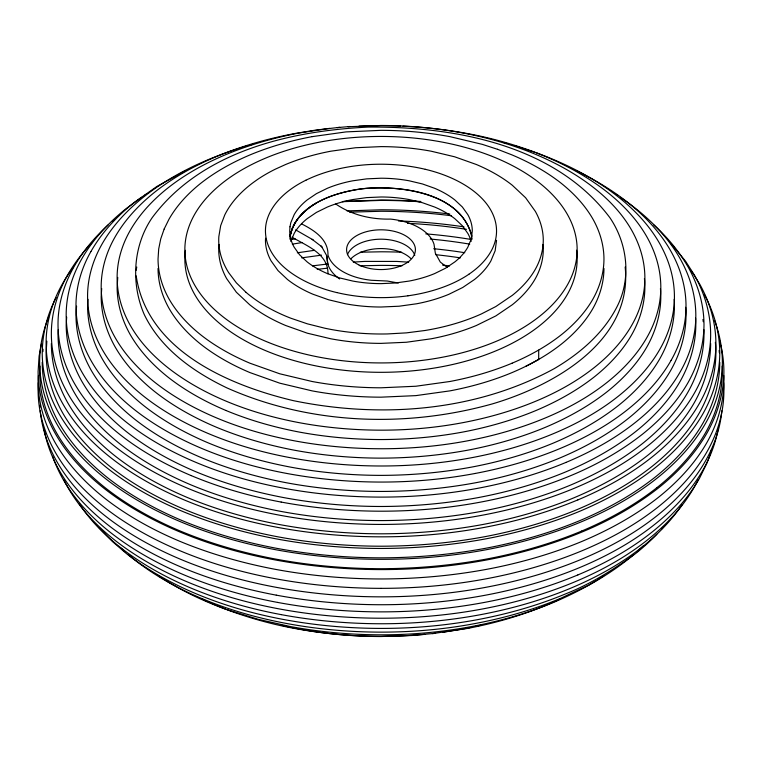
<?xml version="1.0" encoding="UTF-8"?>
<svg xmlns="http://www.w3.org/2000/svg" width="762" height="762" viewBox="0 0 762 762"><rect width="100%" height="100%" fill="white"/><g stroke="black" fill="none" stroke-linecap="round" stroke-linejoin="round"><path stroke-width="1.14" d="M38.338 382.591L38.1 390.363A347.958 200.892 0 0 0 54.902 451.571C66.999 473.154 84.277 491.423 103.575 506.73A347.958 200.892 0 0 0 179.48 550.545C210.15 563.442 242.335 572.538 275.015 578.653A347.958 200.892 0 0 0 381.029 588.35M38.462 375.447L38.1 380.99A348.215 201.044 0 0 0 54.893 442.198C67.161 463.696 84.344 481.936 103.584 497.357A348.215 201.044 0 0 0 179.48 541.172C210.207 553.955 242.354 563.061 275.025 569.281A348.215 201.044 0 0 0 381.038 578.968C416.547 578.891 452.028 575.748 486.947 569.281A348.215 201.044 0 0 0 582.578 541.153C609.524 529.733 635.365 515.512 658.397 497.376A348.215 201.044 0 0 0 707.126 442.16C717.556 423.491 723.814 402.479 723.9 381.019A348.215 201.044 0 0 0 723.738 375.456M39.986 366.093L39.634 371.618A346.662 200.139 0 0 0 56.35 432.54C68.561 453.952 85.668 472.107 104.823 487.461A346.662 200.149 0 0 0 180.375 531.076C210.969 543.801 242.973 552.869 275.501 559.06A346.662 200.139 0 0 0 381.038 568.709C416.385 568.623 451.714 565.499 486.48 559.06A346.662 200.139 0 0 0 581.682 531.057M42.901 351.606L43.053 349.244M46.853 341.185L46.101 352.854A340.09 196.348 0 0 0 62.503 412.633C74.486 433.635 91.269 451.437 110.052 466.506A340.09 196.348 0 0 0 184.185 509.292C214.198 521.779 245.593 530.676 277.501 536.743A340.09 196.348 0 0 0 381.038 546.211C415.719 546.135 450.371 543.058 484.48 536.753A340.09 196.348 0 0 0 577.872 509.273C604.19 498.129 629.431 484.232 651.929 466.515A340.09 196.348 0 0 0 699.516 412.594C709.708 394.364 715.813 373.828 715.899 352.873A340.09 196.348 0 0 0 715.366 342.357M58.303 329.594L58.007 334.099A328.003 189.367 0 0 0 73.828 391.744C85.382 412.004 101.565 429.177 119.691 443.703A328.003 189.367 0 0 0 191.176 484.975C220.123 497.014 250.403 505.597 281.178 511.454A328.003 189.367 0 0 0 381.038 520.579C414.48 520.503 447.904 517.541 480.803 511.454A328.003 189.367 0 0 0 570.871 484.956C596.265 474.202 620.601 460.8 642.299 443.713A328.003 189.367 0 0 0 688.191 391.706C698.021 374.123 703.917 354.33 703.993 334.108A328.003 189.367 0 0 0 703.878 329.603M66.675 317.04L66.18 324.717A319.707 184.575 0 0 0 81.601 380.905C92.859 400.65 108.633 417.395 126.301 431.559A319.707 184.575 0 0 0 195.977 471.783C224.199 483.518 253.708 491.871 283.702 497.586A319.707 184.575 0 0 0 381.029 506.482C413.633 506.406 446.208 503.52 478.279 497.586A319.707 184.575 0 0 0 566.071 471.754C590.817 461.277 614.543 448.218 635.689 431.568A319.707 184.575 0 0 0 680.418 380.876C690.001 363.731 695.744 344.434 695.82 324.726A319.707 184.575 0 0 0 695.592 318.145M76.571 306.124L75.981 315.335A309.753 178.832 0 0 0 90.916 369.78C101.832 388.906 117.119 405.127 134.226 418.852A309.753 178.832 0 0 0 201.74 457.819C229.076 469.192 257.67 477.288 286.731 482.822A309.753 178.832 0 0 0 381.029 491.442C412.623 491.376 444.179 488.575 475.25 482.832A309.753 178.832 0 0 0 560.308 457.8C584.283 447.646 607.266 434.988 627.764 418.862A309.753 178.832 0 0 0 671.103 369.741C680.38 353.139 685.943 334.442 686.019 315.354A309.753 178.832 0 0 0 685.667 307.286M88.001 299.314L87.573 305.962A297.98 172.031 0 0 0 101.946 358.33C112.443 376.733 127.149 392.335 143.608 405.536A297.98 172.031 0 0 0 208.55 443.027C234.848 453.962 262.357 461.753 290.312 467.077A297.98 172.031 0 0 0 381.029 475.374C411.413 475.307 441.779 472.611 471.668 467.087A297.98 172.031 0 0 0 553.498 443.008C576.558 433.245 598.665 421.062 618.382 405.546A297.98 172.031 0 0 0 660.073 358.302C668.998 342.319 674.36 324.336 674.427 305.972A297.98 172.031 0 0 0 674.179 299.314M101.698 288.512L101.184 296.58A284.159 164.059 0 0 0 114.891 346.519C124.901 364.074 138.922 378.952 154.619 391.535A284.159 164.059 0 0 0 216.551 427.292C241.63 437.721 267.862 445.151 294.523 450.228A284.159 164.059 0 0 0 381.029 458.133C410.004 458.067 438.96 455.505 467.458 450.228A284.159 164.059 0 0 0 545.497 427.272C567.49 417.957 588.569 406.346 607.371 391.544A284.159 164.059 0 0 0 647.129 346.491C655.644 331.26 660.749 314.106 660.816 296.589A284.159 164.059 0 0 0 660.435 288.522M117.748 277.416L117.119 287.198A267.967 154.715 0 0 0 130.045 334.299C139.484 350.844 152.705 364.884 167.516 376.752A267.967 154.715 0 0 0 225.923 410.47M219.056 244.431L218.723 249.688A164.802 95.145 0 0 0 226.666 278.654L236.372 292.237L249.707 304.752A164.802 95.145 0 0 0 285.626 325.488L307.305 333.194L330.851 338.795A164.802 95.145 0 0 0 381.019 343.376L406.394 342.252L431.14 338.795A164.802 95.145 0 0 0 476.402 325.479L495.776 315.954L512.283 304.762A164.802 95.145 0 0 0 535.343 278.635C540.277 269.796 543.239 259.852 543.277 249.688A164.802 95.145 0 0 0 543.011 244.44M265.586 238.211L265.452 240.306A117.348 67.751 0 0 0 271.11 260.928L278.016 270.605L287.512 279.521A117.348 67.751 0 0 0 313.087 294.284L328.527 299.761L345.291 303.752A117.348 67.751 0 0 0 381.01 307.019L399.078 306.219L416.7 303.762A117.348 67.751 0 0 0 448.932 294.275L462.725 287.493L474.478 279.521A117.348 67.751 0 0 0 490.899 260.918L495.157 250.746L496.548 240.316M603.961 268.462C603.904 282.416 599.837 296.075 593.055 308.21A226.419 130.721 0 0 1 561.365 344.119C546.392 355.911 529.59 365.16 512.074 372.58A226.419 130.721 0 0 1 449.875 390.877L415.89 395.621L381.01 397.173A226.419 130.721 0 0 1 312.077 390.868L279.749 383.172L249.955 372.589A226.419 130.721 0 0 1 200.606 344.1C188.1 334.07 176.936 322.212 168.954 308.229A226.419 130.721 0 0 1 158.039 268.434M710.651 343.491C710.575 364.122 704.555 384.324 694.534 402.279A334.766 193.272 0 0 1 647.69 455.352C625.545 472.792 600.704 486.47 574.796 497.443A334.766 193.272 0 0 1 482.86 524.494C449.285 530.704 415.176 533.724 381.038 533.81A334.766 193.272 0 0 1 279.121 524.485C247.707 518.512 216.808 509.749 187.261 497.472A334.766 193.272 0 0 1 114.3 455.343C95.802 440.522 79.286 422.986 67.494 402.317A334.766 193.272 0 0 1 51.349 343.472M719.785 362.245C719.709 383.457 713.518 404.222 703.212 422.662A344.043 198.625 0 0 1 655.072 477.212C632.317 495.138 606.79 509.187 580.158 520.475A344.043 198.625 0 0 1 485.68 548.269C451.18 554.65 416.119 557.755 381.038 557.841A344.043 198.625 0 0 1 276.301 548.259C244.011 542.115 212.255 533.114 181.899 520.494A344.043 198.625 0 0 1 106.909 477.202C87.906 461.963 70.933 443.951 58.807 422.7A344.043 198.634 0 0 1 42.215 362.236M721.804 410.823C720.3 428.387 714.28 445.341 705.669 460.648A346.405 199.996 0 0 1 657.149 515.617C634.317 533.781 608.533 547.935 581.673 559.194A346.405 199.996 0 0 1 486.461 587.197C451.723 593.75 416.366 596.865 381.029 596.846A346.405 199.996 0 0 1 275.482 587.188C242.945 581.111 210.912 572.043 180.375 559.213A346.405 199.996 0 0 1 104.813 515.588C85.592 500.358 68.409 482.156 56.35 460.677A346.405 199.996 0 0 1 40.215 410.794M289.865 239.125C293.532 206.292 331.746 193.262 359.693 189.052C398.574 184.671 459.686 191.205 471.992 236.172M717.509 432.14L717.88 429.958M136.15 270.415L136.76 267.014M41.453 343.938L39.1 356.073L38.1 371.608A347.958 200.892 0 0 0 54.902 432.816C66.999 454.39 84.277 472.659 103.575 487.975A347.958 200.892 0 0 0 179.48 531.79C210.15 544.687 242.335 553.774 275.015 559.899A347.958 200.892 0 0 0 381.029 569.585C416.528 569.614 452.037 566.471 486.937 559.908A347.958 200.892 0 0 0 582.568 531.771C609.619 520.551 635.327 506.054 658.406 487.994A348.215 201.044 0 0 0 707.126 432.778C717.556 414.109 723.814 393.087 723.9 371.627A348.215 201.044 0 0 0 720.728 345.043M717.252 433.226C714.556 445.999 709.584 458.2 703.212 469.563A343.786 198.482 0 0 1 655.063 524.113C632.403 542.153 606.809 556.193 580.158 567.366A343.786 198.482 0 0 1 485.661 595.16C451.19 601.656 416.1 604.752 381.029 604.733A343.786 198.482 0 0 1 276.282 595.151M709.87 455.171L711.527 449.837M164.163 229.019L160.734 238.925L158.696 248.964L158.039 259.061A226.419 130.721 0 0 0 168.964 298.856C176.936 312.839 188.109 324.698 200.616 334.728A226.419 130.721 0 0 0 249.965 363.217L279.749 373.79L312.096 381.495A226.419 130.721 0 0 0 381.019 387.791L415.89 386.239L449.875 381.495A226.419 130.721 0 0 0 512.074 363.198M292.217 228.009L289.979 236.172C297.628 202.797 337.033 191.633 366.712 188.243C403.65 185.652 464.906 194.281 472.126 239.135M290.808 241.44L294.18 233.41A92.707 53.521 0 0 1 307.143 218.704L316.43 212.407L327.336 207.054A92.707 53.521 0 0 1 352.796 199.558L366.712 197.615L380.99 196.987A92.707 53.521 0 0 1 409.213 199.568L422.453 202.721L434.654 207.045A92.707 53.521 0 0 1 454.857 218.713L462.363 225.752L467.82 233.401A92.707 53.521 0 0 1 471.145 241.44M48.587 317.316C42.729 331.518 39.624 346.853 39.634 362.226A346.405 199.996 0 0 0 56.359 423.158C68.399 444.646 85.601 462.829 104.813 478.069A346.405 199.996 0 0 0 180.375 521.694C210.912 534.533 242.954 543.582 275.482 549.678A346.405 199.996 0 0 0 381.029 559.327C416.366 559.356 451.723 556.222 486.461 549.688A346.405 199.996 0 0 0 581.673 521.675C608.533 510.426 634.317 496.252 657.158 478.098A346.405 199.996 0 0 0 705.66 423.129C716.194 404.66 722.471 383.6 722.366 362.255A346.405 199.996 0 0 0 714.575 320.545M709.536 456.238L706.698 463.648L699.516 478.25A339.842 196.205 0 0 1 651.91 532.181C629.517 550.002 604.218 563.88 577.872 574.929M56.188 297.713C47.073 314.601 42.472 333.699 42.215 352.854A344.043 198.634 0 0 0 58.807 413.328C70.933 434.569 87.906 452.58 106.909 467.82A344.043 198.625 0 0 0 181.899 511.112C212.255 523.742 244.011 532.733 276.301 538.886A344.043 198.625 0 0 0 381.038 548.459C416.119 548.373 451.18 545.268 485.68 538.886A344.043 198.625 0 0 0 580.158 511.092C606.79 499.815 632.317 485.756 655.072 467.839A344.043 198.625 0 0 0 703.212 413.28C713.527 394.84 719.709 374.075 719.785 352.873A344.043 198.634 0 0 0 704.336 294.494M164.163 229.019L168.954 219.294A226.419 130.721 0 0 1 200.635 183.394C215.617 171.602 232.42 162.354 249.946 154.934A226.419 130.721 0 0 1 312.125 136.636M90.897 251.565C81.505 268.072 75.886 286.874 75.981 305.953A309.524 178.699 0 0 0 90.926 360.397C101.679 379.59 117.053 395.84 134.217 409.461A309.524 178.699 0 0 0 201.74 448.437C229.019 459.905 257.651 468.001 286.722 473.44A309.524 178.699 0 0 0 381.029 482.06C412.604 482.089 444.189 479.288 475.231 473.45M293.132 226.009C298.304 216.122 307.019 208.731 316.43 203.035M671.103 360.369C680.495 343.862 686.114 325.05 686.019 305.981A309.524 178.699 0 0 0 671.074 251.536C660.321 232.334 644.947 216.084 627.783 202.463A309.524 178.708 0 0 0 575.996 170.583M698.316 479.546L694.525 486.699A334.518 193.129 0 0 1 647.671 539.772C625.631 557.317 600.723 570.986 574.786 581.863A334.518 193.129 0 0 1 482.841 608.905C449.294 615.229 415.157 618.23 381.029 618.22A334.518 193.129 0 0 1 279.111 608.895C247.688 603.028 216.751 594.265 187.252 581.882A334.518 193.138 0 0 1 114.29 539.753C95.736 525.047 79.134 507.463 67.485 486.728A334.518 193.129 0 0 1 63.76 479.565M657.168 487.47C634.232 505.53 608.505 519.694 581.682 531.057M141.58 197.272L126.321 208.493A319.469 184.442 0 0 0 81.582 259.194C71.876 276.225 66.084 295.646 66.18 315.325A319.469 184.442 0 0 0 81.601 371.523C92.707 391.335 108.575 408.108 126.292 422.167A319.469 184.442 0 0 0 195.977 462.401C224.142 474.231 253.689 482.584 283.693 488.204A319.469 184.442 0 0 0 381.029 497.1C413.623 497.129 446.227 494.233 478.26 488.213A319.469 184.442 0 0 0 566.061 462.382M144.313 195.491L146.133 194.31M597.465 579.815L604.152 575.462M512.074 363.198C529.59 355.778 546.392 346.529 561.365 334.737A226.419 130.721 0 0 0 593.055 298.837C599.837 286.693 603.904 273.034 603.961 259.08A226.419 130.721 0 0 0 593.036 219.275C585.064 205.302 573.9 193.443 561.394 183.413A226.419 130.721 0 0 0 512.035 154.924L497.5 149.285M588.54 585.235L596.513 580.444M525.828 366.341L538.696 359.493L538.696 350.11M588.102 585.378L560.308 598.494A309.524 178.699 0 0 1 475.231 623.516C444.189 629.364 412.604 632.146 381.029 632.136A309.524 178.699 0 0 1 286.722 623.507C257.651 618.077 229.019 609.971 201.73 598.513A309.524 178.699 0 0 1 134.226 559.527L128.207 554.574M185.947 170.583L156.972 186.395L134.245 202.444A309.524 178.699 0 0 0 90.907 251.565M555.327 601.161L559.584 599.161M566.071 462.382C590.836 451.999 614.62 438.941 635.679 422.196A319.469 184.442 0 0 0 680.418 371.494C690.124 354.463 695.916 335.042 695.82 315.363A319.469 184.442 0 0 0 680.399 259.166C669.293 239.354 653.425 222.58 635.708 208.521A319.469 184.442 0 0 0 620.363 197.329M577.872 499.901C604.218 488.852 629.517 474.955 651.92 457.143A339.842 196.205 0 0 0 699.506 403.212C709.841 385.096 715.994 364.436 715.899 343.5A339.842 196.205 0 0 0 699.487 283.721L691.039 270.348M554.269 601.666L545.487 605.485A283.95 163.935 0 0 1 467.439 628.44L432.483 633.632M292.341 244.135L302.076 242.573M462.524 629.069L442.598 632.336M312.106 136.646L346.11 131.893L380.99 130.34A226.419 130.721 0 0 1 449.923 136.646L482.251 144.342L497.51 149.295M290.493 239.639L295.142 238.877M297.313 252.803L314.43 250.327M301.695 257.861L321.488 255.137M329.517 128.368L299.476 132.931A267.776 154.6 0 0 0 225.885 154.581C205.121 163.278 185.185 174.231 167.526 188.271A267.776 154.6 0 0 0 130.035 230.762C121.891 245.04 117.043 261.318 117.119 277.816A267.776 154.6 0 0 0 130.045 324.917C139.36 341.528 152.657 355.578 167.507 367.37A267.776 154.6 0 0 0 225.914 401.088C249.517 411.004 274.291 418.005 299.437 422.72A267.776 154.6 0 0 0 381.019 430.168C408.337 430.197 435.673 427.777 462.524 422.72A267.776 154.6 0 0 0 536.115 401.069C556.879 392.373 576.815 381.419 594.474 367.389A267.776 154.6 0 0 0 631.965 324.888C640.109 310.61 644.957 294.342 644.881 277.835A267.776 154.6 0 0 0 631.955 230.734C622.64 214.132 609.343 200.073 594.493 188.29A267.776 154.6 0 0 0 536.086 154.572C512.483 144.647 487.709 137.646 462.563 132.94A267.776 154.6 0 0 0 380.981 125.482L348.091 126.74M317.202 269.367L327.508 268.157M312.458 265.871L327.489 264.014M339.709 127.311L315.687 130.092L294.551 133.56A283.95 163.935 0 0 0 216.513 156.515C194.491 165.745 173.355 177.355 154.638 192.234A283.95 163.935 0 0 0 114.881 237.296C106.242 252.441 101.098 269.7 101.184 287.188A283.95 163.935 0 0 0 114.891 337.137C124.768 354.749 138.865 369.656 154.61 382.153A283.94 163.935 0 0 0 216.551 417.909C241.583 428.435 267.843 435.854 294.513 440.846A283.95 163.935 0 0 0 381.019 448.751C409.994 448.78 438.969 446.208 467.449 440.855A283.95 163.935 0 0 0 545.487 417.89C567.509 408.67 588.645 397.059 607.362 382.172A283.95 163.935 0 0 0 647.119 337.118C655.758 321.974 660.902 304.714 660.816 287.217A283.95 163.935 0 0 0 647.109 237.268C637.232 219.666 623.135 204.759 607.39 192.262A283.95 163.935 0 0 0 545.449 156.505L536.458 152.867M435.597 633.279L412.032 635.498L381.019 636.527A267.776 154.6 0 0 1 299.437 629.06M337.214 127.606L349.968 126.502M424.786 634.394L402.974 635.87L381.019 636.346A283.95 163.935 0 0 1 294.513 628.431C264.986 623.068 236.21 614.077 208.55 602.475A297.761 171.907 0 0 1 165.564 580.387M343.433 201.406L380.962 200.054A334.766 193.272 0 0 1 420.891 201.492M346.996 210.893L380.962 209.788A334.147 192.919 0 0 1 449.78 214.017M353.254 262.099L365.008 261.395L396.935 261.433L408.699 262.157M342.309 201.682L380.971 200.406A333.899 192.776 0 0 1 419.662 201.759M349.567 212.15L380.971 211.274A331.28 191.262 0 0 1 451.533 215.76M359.026 126.13L380.981 125.654A283.95 163.935 0 0 1 400.745 126.082M360.302 252.203L380.971 251.793A309.524 178.699 0 0 1 401.65 252.222M359.95 265.795L380.971 265.376A302.143 174.441 0 0 1 402.012 265.824M381.029 588.35C416.528 588.369 452.037 585.235 486.937 578.663A347.958 200.892 0 0 0 582.568 550.526C609.552 539.229 635.451 524.999 658.397 506.759A347.958 200.892 0 0 0 707.117 451.542C717.699 432.987 724.005 411.832 723.9 390.392A347.958 200.892 0 0 0 723.605 382.619M442.579 265.071L449.523 265.919M398.335 283.016L387.296 281.026L371.504 280.283A53.835 31.08 0 0 1 327.974 255.051C328.432 239.23 314.049 230.172 301.562 223.885M281.168 502.072C250.384 496.31 220.066 487.728 191.176 475.593M276.282 595.16C243.992 589.112 212.198 580.12 181.889 567.385A343.786 198.482 0 0 1 106.909 524.094C87.83 508.978 70.771 490.909 58.807 469.592A343.786 198.482 0 0 1 44.196 429.939M277.482 602.399C245.564 596.427 214.141 587.531 184.175 574.948A339.842 196.205 0 0 1 110.052 532.152C91.192 517.207 74.333 499.348 62.503 478.279A339.842 196.205 0 0 1 52.607 456.238M281.168 614.62C250.384 608.857 220.066 600.285 191.176 588.15A327.755 189.233 0 0 1 119.682 546.868C104.232 534.572 90.097 520.37 79.267 503.787M291.817 627.545L298.352 628.85M281.054 625.183L289.636 627.116M503.882 142.704L506.997 143.57M514.245 145.599L534.324 152.114M227.676 609.886L258.118 619.296L290.303 626.526A297.761 171.907 0 0 0 381.029 634.822C411.404 634.841 441.789 632.155 471.649 626.535A297.761 171.907 0 0 0 553.488 602.456C579.806 591.179 605.161 577.215 627.755 559.556A309.524 178.699 0 0 0 633.746 554.593M225.914 410.47C249.565 420.3 274.301 427.311 299.447 432.102A267.967 154.715 0 0 0 381.029 439.55C408.356 439.493 435.664 437.074 462.534 432.102A267.967 154.715 0 0 0 536.124 410.451C556.86 401.669 576.748 390.716 594.474 376.761A267.967 154.715 0 0 0 631.974 334.27C640.004 319.907 644.814 303.724 644.881 287.207A267.967 154.715 0 0 0 644.414 278.511M216.551 605.504L225.542 609.133M335.766 204.006C351.834 215.055 371.17 219.542 390.496 219.094A53.835 31.08 0 0 1 434.026 244.326L435.331 253.155L440.303 262.071L447.294 267.443M295.675 229.886L313.163 239.916M291.998 237.163C306.438 245.802 328.298 253.546 327.974 273.806M312.077 239.297L321.697 246.688L326.669 255.603L327.974 264.433M653.796 225C667.388 237.096 679.018 251.355 688.172 267.081A328.003 189.367 0 0 1 703.993 324.726C703.917 344.948 698.021 364.741 688.191 382.333A328.003 189.367 0 0 1 642.299 434.34C620.563 451.361 596.341 465.001 570.871 475.574A327.755 189.233 0 0 1 480.784 502.072C447.913 508.264 414.461 511.216 381.029 511.197A327.755 189.233 0 0 1 281.168 502.063M246.05 292.36L236.372 282.854L228.743 272.748A164.297 94.85 0 0 1 218.837 236.62L220.675 225.647L224.79 214.884A164.297 94.85 0 0 1 253.565 182.299L257.585 179.441A158.201 91.335 0 0 1 275.577 169.059L285.598 164.516A164.802 95.145 0 0 1 330.86 151.2L355.606 147.742L380.981 146.618A164.802 95.145 0 0 1 431.149 151.2L454.695 156.81L476.374 164.506A164.802 95.145 0 0 1 512.293 185.242L525.628 197.768L535.334 211.35A164.802 95.145 0 0 1 543.277 240.316C543.239 250.469 540.277 260.413 535.343 269.253A164.802 95.145 0 0 1 512.283 295.38L495.776 306.572L481.489 313.887A164.297 94.85 0 0 1 425.034 330.489L406.394 332.87L387.382 333.937A164.297 94.85 0 0 1 324.822 328.212L307.305 323.812L290.846 318.221A164.297 94.85 0 0 1 246.059 292.36M120.872 548.059L124.92 551.688M670.979 243.564L685.6 261.242L694.515 275.272A334.518 193.129 0 0 1 710.641 334.118C710.765 354.73 704.679 375.056 694.525 392.897A334.518 193.129 0 0 1 647.671 445.98C625.631 463.525 600.723 477.193 574.786 488.071A334.518 193.129 0 0 1 482.841 515.112C449.294 521.437 415.157 524.437 381.029 524.427A334.518 193.129 0 0 1 279.111 515.102C247.688 509.226 216.751 500.472 187.252 488.09A334.518 193.138 0 0 1 114.29 445.96C95.736 431.244 79.134 413.671 67.485 392.935A334.518 193.129 0 0 1 51.359 334.089C51.235 313.477 57.321 293.151 67.475 275.301A334.518 193.129 0 0 1 91.869 242.754M99.079 527.59L112.519 541.63L126.292 553.479A319.469 184.442 0 0 0 195.977 593.712C224.142 605.542 253.689 613.896 283.693 619.516A319.469 184.442 0 0 0 381.029 628.412C413.623 628.44 446.227 625.545 478.26 619.525A319.469 184.442 0 0 0 566.061 593.693C591.15 583.778 613.981 569.357 635.689 553.498A319.707 184.575 0 0 0 656.834 534.2M625.173 267.024C632.946 341.567 553.345 385.896 492.29 403.917C405.508 428.158 309.515 424.691 226.752 387.82C193.3 371.751 160.725 348.777 144.228 314.468C130.788 283.616 132.959 245.774 152.143 217.742C201.387 151.352 289.75 130.902 368.151 127.083C454.343 126.378 554.936 144.618 609.895 217.703C627.174 243.097 631.412 277.092 617.839 305.076C604.409 332.603 580.396 353.225 554.393 368.56C475.393 411.728 380.276 418.633 293.122 400.602C228.352 385.143 147.009 350.339 136.198 275.854M326.784 256.08A48.539 28.023 0 0 1 327.127 258.394L327.174 259.632A53.835 31.08 0 0 0 339.642 278.959M576.548 250.193A196.148 113.243 0 0 1 381.105 372.313A196.148 113.243 0 0 1 185.442 250.317M320.716 245.65A48.539 28.023 0 0 1 322.021 247.05M347.434 254.67A34.414 19.869 0 0 1 381.591 239.201A34.414 19.869 0 0 1 414.804 255.346M236.525 149.171A297.761 171.907 0 0 0 208.512 159.544C185.423 169.212 163.258 181.394 143.627 196.996A297.761 171.907 0 0 0 101.937 244.25C92.878 260.128 87.487 278.225 87.573 296.57A297.761 171.907 0 0 0 101.946 348.948C112.3 367.417 127.083 383.048 143.599 396.154A297.761 171.907 0 0 0 208.55 433.645C234.801 444.675 262.338 452.457 290.303 457.695A297.761 171.907 0 0 0 381.029 465.992C411.404 466.011 441.789 463.325 471.649 457.705A297.761 171.907 0 0 0 553.488 433.626C576.577 423.958 598.741 411.775 618.373 396.173A297.761 171.907 0 0 0 660.063 348.92C669.122 333.042 674.513 314.944 674.427 296.599A297.761 171.907 0 0 0 660.054 244.221C649.7 225.752 634.917 210.121 618.401 197.025A297.761 171.907 0 0 0 553.45 159.525C525.79 147.923 497.014 138.941 467.487 133.569A283.95 163.935 0 0 0 402.936 126.178M237.649 148.809A297.761 171.907 0 0 1 247.812 145.675M249.869 145.075A297.761 171.907 0 0 1 252.974 144.189M657.168 487.47A346.662 200.139 0 0 0 705.669 432.502C716.061 413.918 722.29 392.992 722.366 371.627A346.662 200.139 0 0 0 722.214 366.103M671.093 360.369A309.524 178.699 0 0 1 627.745 409.489C607.352 425.72 584.302 438.36 560.308 448.427A309.524 178.699 0 0 1 475.231 473.45M71.009 270.386A339.842 196.205 0 0 0 62.494 283.75C52.159 301.876 46.006 322.526 46.101 343.462A339.842 196.205 0 0 0 62.513 403.241C74.324 424.32 91.202 442.16 110.042 457.114A339.842 196.205 0 0 0 184.175 499.91C214.141 512.502 245.564 521.389 277.482 527.361A339.842 196.205 0 0 0 381.029 536.829C415.7 536.858 450.38 533.781 484.461 527.371A339.842 196.205 0 0 0 577.863 499.891M71.638 269.51A339.842 196.205 0 0 1 72.914 267.767M191.176 475.593A327.755 189.233 0 0 1 119.682 434.321C101.498 419.91 85.239 402.679 73.828 382.362A327.755 189.233 0 0 1 58.017 324.707C57.893 304.514 63.865 284.597 73.809 267.11A327.755 189.233 0 0 1 108.166 224.961M112.481 221.123A327.755 189.233 0 0 1 114.252 219.599M702.945 319.478A328.003 189.367 0 0 1 703.24 321.726M615.839 194.339A319.469 184.442 0 0 1 617.668 195.529M719.128 350.434A344.043 198.634 0 0 1 719.357 352.796M480.889 625.164A267.776 154.6 0 0 1 475.536 626.393M470.144 627.555A267.776 154.6 0 0 1 463.61 628.86M398.44 220.951A331.518 191.405 0 0 1 463.982 226.876M39.929 407.48A346.405 199.996 0 0 1 39.795 405.27M164.592 579.768A297.761 171.907 0 0 1 157.905 575.415M430.235 239.03A319.469 184.442 0 0 1 469.716 244.135M277.482 602.399A339.842 196.205 0 0 0 381.029 611.867C415.7 611.886 450.38 608.819 484.461 602.409A339.842 196.205 0 0 0 577.863 574.929M433.711 248.736A319.697 184.575 0 0 1 464.753 252.708M682.076 504.73A327.755 189.233 0 0 1 642.28 546.897C620.687 564.09 596.284 577.472 570.871 588.131A327.755 189.233 0 0 1 480.784 614.629C447.913 620.82 414.461 623.764 381.029 623.754A327.755 189.233 0 0 1 281.168 614.62M435.797 254.698A309.524 178.699 0 0 1 460.343 257.88M643.338 545.821A309.524 178.699 0 0 1 637.042 551.707M407.47 223.314A327.765 189.233 0 0 1 466.468 229.333M425.806 233.877A328.003 189.367 0 0 1 470.421 239.344M663.045 527.333A319.707 184.575 0 0 1 661.454 529.152M215.57 605.076A283.94 163.935 0 0 1 207.797 601.656M206.731 601.161A283.94 163.935 0 0 1 202.463 599.161M719.614 340.652A348.215 201.044 0 0 1 720.195 342.843M468.878 274.263A112.652 65.037 0 0 1 456.067 281.664A116.653 67.351 0 0 1 407.965 295.799M425.234 169.288A112.643 65.037 0 0 1 441.379 174.031A116.653 67.351 0 0 1 479.527 196.072A112.643 65.037 0 0 1 487.775 205.388A116.653 67.351 0 0 1 496.195 236.172A112.643 65.037 0 0 1 493.376 246.497A116.653 67.351 0 0 1 468.859 274.263M305.933 180.194A112.652 65.037 0 0 0 293.122 187.595A116.653 67.351 0 0 0 268.634 215.36A112.652 65.037 0 0 0 265.786 225.695A116.653 67.351 0 0 0 274.244 256.461A112.643 65.037 0 0 0 282.454 265.786A116.653 67.351 0 0 0 320.631 287.817A112.643 65.037 0 0 0 336.766 292.57M425.225 169.297A116.653 67.351 0 0 0 371.923 164.421A112.643 65.037 0 0 0 354.025 166.049A116.653 67.351 0 0 0 305.953 180.203M336.775 292.56A116.653 67.351 0 0 0 390.077 297.437A112.652 65.037 0 0 0 407.975 295.808M351.015 258.699A34.414 19.869 0 0 1 380.762 248.574A34.414 19.869 0 0 1 410.747 258.451M289.979 226.79L289.712 230.924A92.707 53.521 0 0 0 294.18 247.221L299.637 254.86L307.143 261.909A92.707 53.521 0 0 0 327.346 273.568L339.547 277.901L352.787 281.054A92.707 53.521 0 0 0 381.01 283.635L395.288 282.997L409.204 281.054A92.707 53.521 0 0 0 434.664 273.568L445.57 268.205L454.847 261.909A92.707 53.521 0 0 0 467.82 247.212L471.192 239.173L472.288 230.934A92.707 53.521 0 0 0 467.82 214.636L462.363 206.997L454.857 199.958A92.707 53.521 0 0 0 434.654 188.29L422.453 183.956L409.213 180.804A92.707 53.521 0 0 0 380.99 178.222L366.712 178.86L352.796 180.804A92.707 53.521 0 0 0 327.336 188.29L316.43 193.653L307.153 199.949A92.707 53.521 0 0 0 294.18 214.646L290.808 222.685L289.979 226.79M268.529 342.462A196.148 113.243 0 0 0 576.405 259.537A196.148 113.243 0 0 0 298.066 147.066A196.148 113.243 0 0 0 268.529 342.462M358.626 264.785A34.414 19.869 0 0 0 414.833 253.327A34.414 19.869 0 0 0 369.532 230.953A34.414 19.869 0 0 0 358.626 264.785"/></g></svg>
